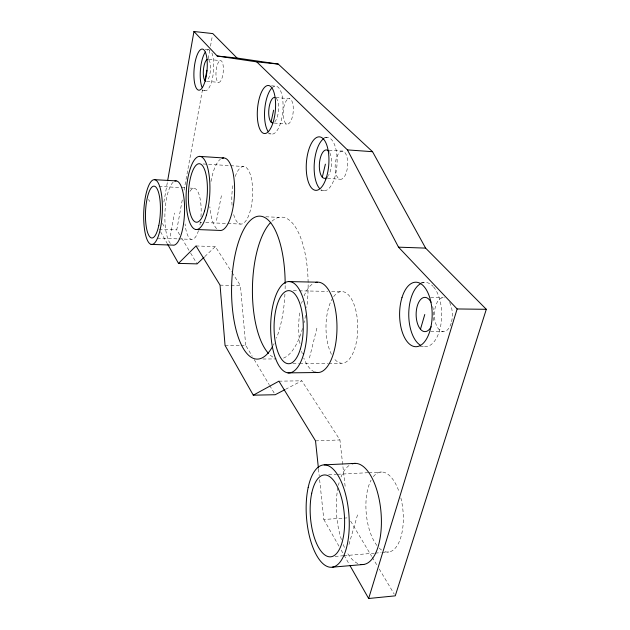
<?xml version="1.0" encoding="UTF-8"?>
<svg xmlns="http://www.w3.org/2000/svg" width="630" height="630" viewBox="0 0 630 630"><rect width="100%" height="100%" fill="white"/><g stroke="black" fill="none" stroke-linecap="round" stroke-linejoin="round"><path stroke-width="0.47" stroke-dasharray="3.15 2.36" d="M163.887 202.049L167.47 181.7M170.281 236.124L174.463 213.05M179.747 234.848L176.778 229.871L182.629 197.962M184.047 190.221L202.498 89.657M208.168 58.716L209.766 50.014M210.475 46.148L212.428 35.508M216.5 220.421L221.697 194.253M309.464 357.95L317.126 327.222M348.988 544.407L357.919 513.489M204.797 256.575L215.318 246.606L231.533 271.75M285.5 389.34L301.817 380.811L339.932 439.937L345.39 488.597M335.105 556.424L342.933 555.778M343.909 555.692L374.236 553.195M375.212 553.109L381.087 552.628M382.064 552.549L388.915 551.982M319.623 479.698L323.82 519.49L342.933 518.183M343.885 518.12L347.713 517.86M328.624 474.729L336.467 474.327M337.452 474.28L367.849 472.713M368.826 472.665L381.575 472.004M315.528 440.882L339.932 439.937M278.925 381.174L301.817 380.811M292.871 363.66L298.683 363.605M299.652 363.597L327.757 363.337M328.726 363.321L341.318 363.203M262.93 359.013L276.294 358.919M420.202 346.689L424.88 346.673M225.052 345.413L240.085 345.382M241.03 345.374L245.724 345.366L252.22 356.241M430.668 331.656L443.315 331.687M430.566 297.462L443.181 297.667M293.344 290.745L298.258 290.832M299.242 290.847L327.734 291.351M331.663 291.422L341.491 291.595M220.051 285.146L240.416 285.54L245.724 345.366M420.974 282.342L424.699 282.421M196.032 245.96L215.318 246.606M157.303 238.148L177.77 238.872M178.747 238.904L191.418 239.361M159.099 229.186L176.778 229.871M199.946 222.351L201.868 222.429M205.719 222.595L226.902 223.477M227.863 223.516L240.376 224.036M265.836 216.767L279.082 217.366M159.004 186.425L180.479 187.582M181.456 187.63L185.362 187.842M190.236 188.11L194.142 188.315M320.812 190.41L325.3 190.654M327.505 178.44L339.696 179.18M203.088 163.965L243.582 166.509M328.899 150.168L343.011 151.168A14.167 6.213 -85.9 0 1 345.886 173.738A14.167 6.213 -85.9 0 1 335.365 170.683A14.167 6.213 -85.9 0 1 343.011 151.168M268.317 133.757L271.065 133.962M323.97 137.285L328.458 137.623M274.192 123.047L286.815 124.047M275.94 97.516L289.579 98.729A12.757 4.969 -85.1 0 1 291.824 118.637A12.757 4.969 -85.1 0 1 283.342 116.834A12.757 4.969 -85.1 0 1 289.579 98.729M202.175 90.452L204.923 90.696M271.554 85.79L276.168 86.223M206.813 81.278L218.571 82.365M208.837 59.441L220.697 60.63A10.923 3.607 -85 0 1 222.24 77.419A10.923 3.607 -85 0 1 216.059 76.466A10.923 3.607 -85 0 1 220.697 60.63M205.167 49.361L208.845 49.746M232.053 272.562L240.416 285.54M181.731 238.164L190.15 252.268M190.646 253.095L197.08 263.883M254.221 359.588L269.199 384.686M269.703 385.529L274.696 393.892M350.666 521.152L371.716 556.4M372.212 557.243L377.228 565.63M379.228 568.992L394.262 594.169M148.538 199.489L149.68 201.458M162.382 223.406L164.036 226.272M160.555 231.745L167.344 243.716M323.82 519.49L339.247 546.675M341.169 550.077L343.586 554.321M344.067 555.172L349.366 564.519M318.496 469.019L319.213 475.815M333.672 296.659A35.823 15.884 89.9 0 1 354.021 304.44A35.823 15.884 89.9 0 1 353.887 350.957A35.823 15.884 89.9 0 1 333.498 357.769M331.443 354.328A35.823 15.884 89.9 0 1 331.994 299.266M400.853 497.897A40.178 18.412 84.6 0 1 400.656 537.847A40.178 18.412 84.6 0 1 384.024 551.36M381.583 550.029A40.178 18.412 84.6 0 1 379.213 548.068M376.937 545.501A40.178 18.412 84.6 0 1 371.101 480.115M373.33 476.674A40.178 18.412 84.6 0 1 399.2 492.227M189.929 191.394A25.57 8.159 -87.5 0 1 198.442 192.938A25.57 8.159 -87.5 0 1 200.883 217.626M200.411 221.776A25.57 8.159 -87.5 0 1 199.883 224.934M198.474 230.611A25.57 8.159 -87.5 0 1 185.055 223.902M357.856 563.543A50.739 22.231 85.1 0 1 346.791 551.998M344.452 547.423A50.739 22.231 85.1 0 1 342.35 542.32M341.405 539.595A50.739 22.231 85.1 0 1 337.9 487.959M338.467 485.281A50.739 22.231 85.1 0 1 339.121 482.706M341.011 477.06A50.739 22.231 85.1 0 1 349.508 465.2M314.464 371.85A45.203 19.144 90 0 1 303.817 358.108M302.274 353.65A45.203 19.144 90 0 1 301.597 351.257M299.974 343.57A45.203 19.144 90 0 1 299.99 311.039M301.613 303.384A45.203 19.144 90 0 1 302.282 301.006M304.101 295.88A45.203 19.144 90 0 1 312.401 284.02M328.506 150.972A14.254 6.064 -86 0 1 329.388 152.113M329.789 152.83A14.254 6.064 -86 0 1 328.427 175.557M327.947 176.258A14.254 6.064 -86 0 1 326.931 177.376M451.159 323.253A17.01 8.977 89.7 0 1 439.882 330.309A17.01 8.977 89.7 0 1 434.739 309.928A17.01 8.977 89.7 0 1 444.748 297.88M449.607 302.502A17.01 8.977 89.7 0 1 451.379 322.473M285.162 285.618A71.497 26.775 -88.9 0 1 285.099 289.383M284.925 294.115A71.497 26.775 -88.9 0 1 276.468 338.176M274.121 343.57A71.497 26.775 -88.9 0 1 273.262 345.264M272.01 221.185A70.922 27.846 -89 0 1 300.148 236.384A70.922 27.846 -89 0 1 306.747 307.55M305.558 315.37A70.922 27.846 -89 0 1 304.022 322.788M302.526 328.506A70.922 27.846 -89 0 1 282.799 358.352M272.837 357.052A70.922 27.846 -89 0 1 269.12 354.068M432.684 306.589A17.136 8.781 89.8 0 1 432.739 322.355M235.226 176.471A28.823 10.34 -87.1 0 1 250.449 174.919A28.823 10.34 -87.1 0 1 248.039 217.043A28.823 10.34 -87.1 0 1 233.163 212.546M232.068 205.278A28.823 10.34 -87.1 0 1 233.092 184.582M276.161 98.13A12.821 4.843 -85.2 0 1 278.555 109.667A12.821 4.843 -85.2 0 1 274.814 121.834M208.79 59.858A10.978 3.504 -85.1 0 1 210.483 69.481A10.978 3.504 -85.1 0 1 207.703 80.089M271.955 87.924A24.05 9.088 -85.2 0 1 282.98 108.919A24.05 9.088 -85.2 0 1 269.577 133.15M216.633 228.635A36.296 12.419 -87.1 0 1 209.853 206.758M211.003 181.495A36.296 12.419 -87.1 0 1 220.421 159.193M325.474 137.742A26.728 11.371 -86 0 1 336.9 165.989A26.728 11.371 -86 0 1 320.938 189.701M170.352 243.432A32.185 9.781 -87.6 0 1 165.005 211.585A32.185 9.781 -87.6 0 1 173.581 181.826M433.574 286.918A32.138 16.475 89.8 0 1 440.677 325.844A32.138 16.475 89.8 0 1 422.305 346.154M421.297 283.303A32.138 16.475 89.8 0 1 433.038 286.319M207.089 50.219A20.585 6.576 -85.1 0 1 210.483 50.676M211.877 52.959A20.585 6.576 -85.1 0 1 212.239 79.207A20.585 6.576 -85.1 0 1 203.325 89.61"/><path stroke-width="0.94" d="M167.643 180.731L193.953 31.5L212.782 33.579L237.061 58.047L278.239 64.071L372.543 151.696L425.62 248.118L486.313 309.306L395.262 595.846L368.652 598.5L349.847 565.362M204.978 80.624L206.876 70.284M271.073 122.126L273.609 110.179M322.292 177.203L325.387 164.154M420.462 329.246L424.785 314.488M368.652 598.5L457.136 308.96L398.514 247.165L347.429 149.893L256.764 61.89L217.208 56.023L193.953 31.5M167.832 244.574L178.503 263.387L196.032 245.96L220.051 285.146L225.052 345.413L253.291 395.183L275.2 394.726L284.642 389.789M204.096 257.237L197.08 263.883L178.503 263.387M253.291 395.183L278.925 381.174L315.528 440.882L318.394 468.051M332.301 567.181L363.77 564.456M324.182 464.861L355.068 463.389M287.973 372.881L316.953 372.511M457.136 308.96L486.313 309.306M288.485 281.571L317.3 282.185M151.129 244.393L172.778 245.109A32.185 9.781 -87.6 0 0 184.535 212.397A32.185 9.781 -87.6 0 0 174.864 181.086M398.514 247.165L425.62 248.118M195.702 229.477L219.72 230.415A36.296 12.419 -87.1 0 0 234.557 192.938A36.296 12.419 -87.1 0 0 222.051 158.28M154.46 179.668A32.429 9.269 -87.6 0 1 160.343 228.769A32.429 9.269 -87.6 0 1 144.317 227.769A32.429 9.269 -87.6 0 1 154.46 179.668L176.156 180.889M199.623 156.39L223.681 157.965M347.429 149.893L372.543 151.696M217.208 56.023L237.061 58.047M256.764 61.89L278.239 64.071M352.225 463.877A50.739 22.231 85.1 0 1 381 512.182A50.739 22.231 85.1 0 1 360.825 564.433M315.638 282.461A45.203 19.144 90 0 1 336.979 327.797A45.203 19.144 90 0 1 315.291 372.157M326.931 177.376A14.254 6.064 -86 0 1 319.386 164.076A14.254 6.064 -86 0 1 328.506 150.972M431.101 326.718A17.136 8.781 89.8 0 1 418.722 326.6A17.136 8.781 89.8 0 1 418.643 302.447A17.136 8.781 89.8 0 1 431.022 302.243M272.38 346.87A71.497 26.775 -88.9 0 1 233.383 316.418A71.497 26.775 -88.9 0 1 253.26 218.106A71.497 26.775 -88.9 0 1 285.162 283.657M268.467 353.375A70.922 27.846 -89 0 1 252.441 287.587A70.922 27.846 -89 0 1 270.79 222.351M272.247 122.889A12.821 4.843 -85.2 0 1 268.9 109.006A12.821 4.843 -85.2 0 1 274.971 97.429M205.829 81.183A10.978 3.504 -85.1 0 1 203.443 69.631A10.978 3.504 -85.1 0 1 207.924 59.346M319.615 188.512A26.728 11.371 -86 0 1 314.378 162.272A26.728 11.371 -86 0 1 323.977 138.474M420.635 345.374A32.138 16.475 89.8 0 1 408.752 314.567A32.138 16.475 89.8 0 1 420.478 283.736M268.38 131.875A24.05 9.088 -85.2 0 1 264.663 110.321A24.05 9.088 -85.2 0 1 271.373 88.554M201.986 87.231A20.585 6.576 -85.1 0 1 205.341 52.054M311.724 493.211A41.06 16.994 85.5 0 0 328.947 556.755A41.06 16.994 85.5 0 0 341.46 497.692A41.06 16.994 85.5 0 0 311.724 493.211M204.561 210.9A29.287 9.434 -87.2 0 0 200.45 163.989A29.287 9.434 -87.2 0 0 188.654 204.033A29.287 9.434 -87.2 0 0 204.561 210.9M300.4 348.823A36.54 14.6 -89.9 0 0 290.343 290.871A36.54 14.6 -89.9 0 0 275.279 341.885A36.54 14.6 -89.9 0 0 300.4 348.823M308.196 487.36A51.337 21.255 85.5 0 0 329.482 567.142A51.337 21.255 85.5 0 0 345.413 493.692A51.337 21.255 85.5 0 0 308.196 487.36M303.668 354.013A45.691 18.262 -89.9 0 0 290.871 281.791A45.691 18.262 -89.9 0 0 272.223 345.925A45.691 18.262 -89.9 0 0 303.668 354.013M158.768 225.548A25.94 7.418 -87.6 0 0 154.13 186.157A25.94 7.418 -87.6 0 0 145.955 224.508A25.94 7.418 -87.6 0 0 158.768 225.548M272.916 122.984A24.113 8.97 -85.2 0 0 268.789 85.538A24.113 8.97 -85.2 0 0 257.591 120.023A24.113 8.97 -85.2 0 0 272.916 122.984M325.718 179.511A26.806 11.23 -86 0 0 320.379 137.009A26.806 11.23 -86 0 0 306.652 174.258A26.806 11.23 -86 0 0 325.718 179.511M401.971 297.628A32.256 16.285 89.9 0 0 415.524 346.705A32.256 16.285 89.9 0 0 430.172 299.045A32.256 16.285 89.9 0 0 401.971 297.628M205.223 80.624A20.633 6.481 -85.1 0 0 202.411 49.069A20.633 6.481 -85.1 0 0 194.079 79.152A20.633 6.481 -85.1 0 0 205.223 80.624M206.412 215.2A36.611 11.797 -87.2 0 0 201.151 156.697A36.611 11.797 -87.2 0 0 186.488 206.994A36.611 11.797 -87.2 0 0 206.412 215.2"/></g></svg>
